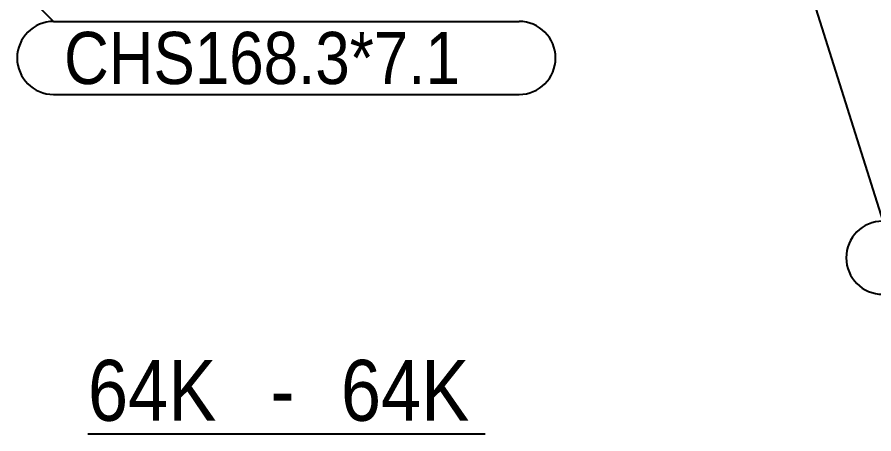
# Model space of a CAD drawing. Header units: millimetres. Extents: x 150000 to 150841, y 150000 to 150594.
# Drawn here: x 150199.87 to 150249.16, y 150434.11 to 150458.07 of the extents above; entities that cross this region are included whole.
import ezdxf

# ---------------------------------------------------------------- set-up
doc = ezdxf.new("R2010")
doc.units = ezdxf.units.MM
doc.linetypes.add('XKITLINE00', pattern=[0])
doc.styles.add('ARIAL', font='arial.ttf')

msp = doc.modelspace()

# ---------------------------------------------------------------- linework, layer by layer
at = {"color": 7, "linetype": 'XKITLINE00'}
for p, q in [((150244.996, 150461.152), (150249.668, 150446.336)), ((150200.468, 150459.322), (150201.974, 150457.819)), ((150201.974, 150457.819), (150228.751, 150457.819)), ((150201.974, 150453.619), (150228.751, 150453.619))]:
    msp.add_line(p, q, dxfattribs=at)
at = {"color": 6, "linetype": 'XKITLINE00'}
msp.add_line((150203.945, 150434.115), (150226.804, 150434.115), dxfattribs=at)
at = {"color": 7, "linetype": 'XKITLINE00'}
for centre, start, end in [((150201.974, 150455.719), 90, 270), ((150228.751, 150455.719), 270, 90), ((150249.668, 150444.236), 90, 270)]:
    msp.add_arc(centre, 2.1, start, end, dxfattribs=at)

# ---------------------------------------------------------------- texts
at = {"color": 3, "style": 'ARIAL', "width": 0.85}
msp.add_text('CHS168.3*7.1', height=3, dxfattribs=at).set_placement((150202.574, 150454.219))
at = {"color": 6, "style": 'ARIAL', "width": 0.85}
for s, p in [('64K', (150203.945, 150434.865)), ('64K', (150218.498, 150434.865)), (' - ', (150213.301, 150434.865))]:
    msp.add_text(s, height=3.5, dxfattribs=at).set_placement(p)

doc.saveas('drawing.dxf')
